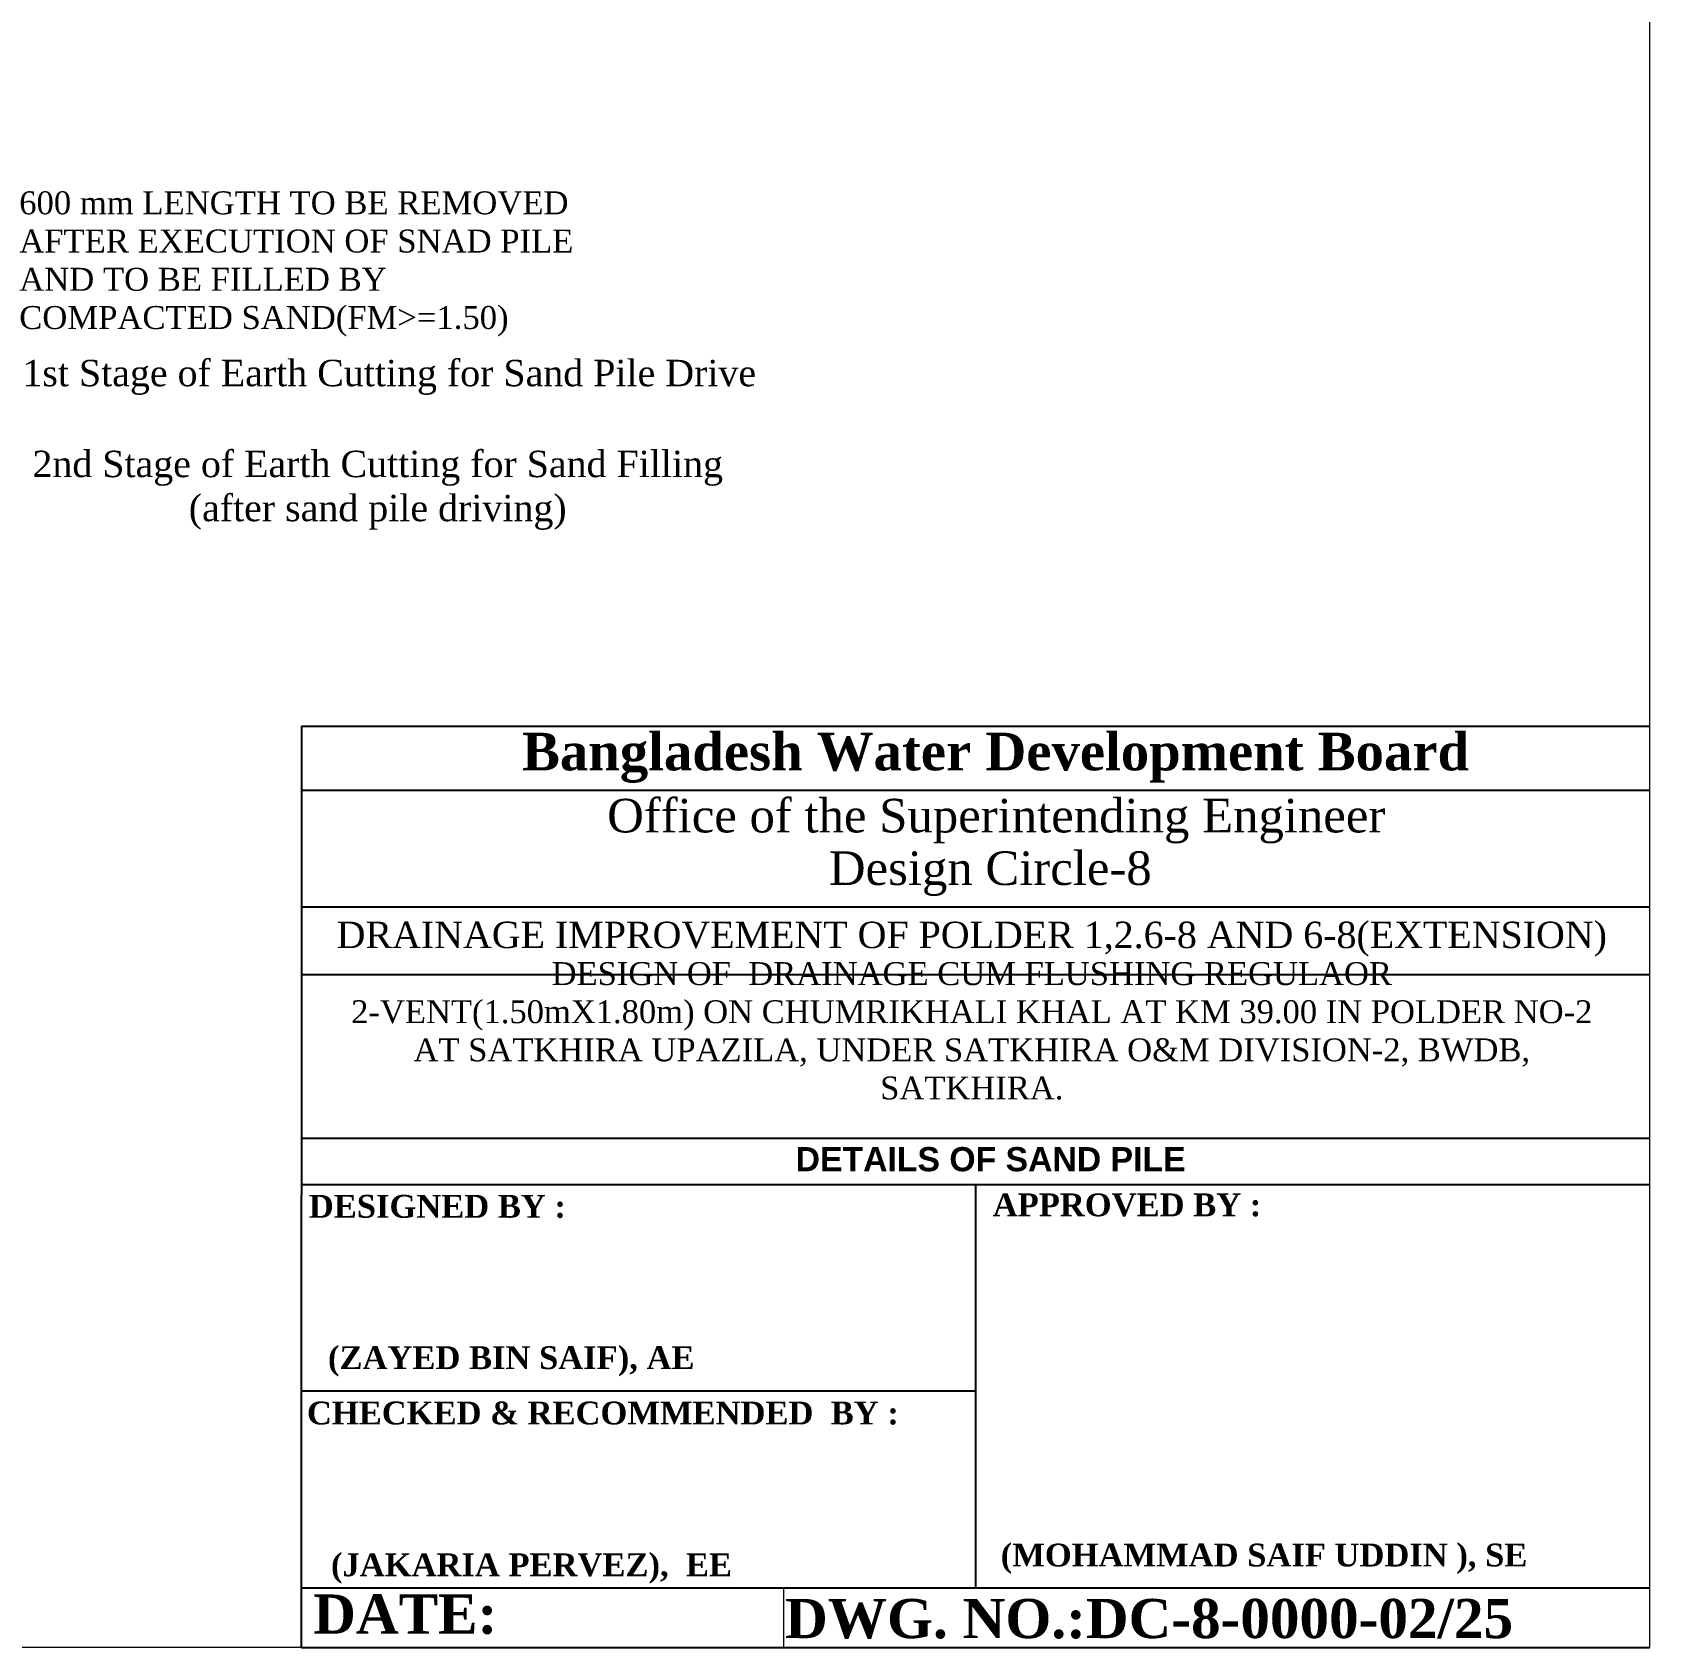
# Model space of a CAD drawing. Extents: x -545075 to 1728153, y -708141 to -305611.
# Drawn here: x 1367964 to 1389389, y -657330 to -635937 of the extents above; entities that cross this region are included whole.
import ezdxf

# ---------------------------------------------------------------- set-up
doc = ezdxf.new("R2010")
doc.units = 0
doc.header["$MEASUREMENT"] = 0
doc.layers.get('0').update_dxf_attribs({"linetype": 'CONTINUOUS'})
doc.layers.add('Left Bank Profile', color=7, linetype='CONTINUOUS', lineweight=25)
doc.layers.add('LINE', color=7, linetype='CONTINUOUS')
doc.styles.add('Arial-200', font='arial.ttf')
doc.styles.add('BIG', font='ROMANT.SHX')
doc.styles.get("Standard").update_dxf_attribs({"font": 'times.ttf', "height": 250})

msp = doc.modelspace()

# ---------------------------------------------------------------- linework, layer by layer
at = {"color": 7, "linetype": 'ByBlock', "lineweight": 20}
msp.add_lwpolyline([(1328883.808, -657330), (1328883.808, -614544.186), (1389389, -614544.186), (1389389, -657330), (1328883.808, -657330)], close=True, dxfattribs=at)
at = {"layer": 'Left Bank Profile'}
msp.add_lwpolyline([(1371531.092, -657330), (1389389, -657330)], dxfattribs=at)
msp.add_lwpolyline([(1371531.092, -657330), (1389389, -657330)], dxfattribs=at)
at = {"layer": 'LINE'}
for p, q in [((1371531.092, -645124.877), (1389389, -645124.877)), ((1371531.092, -645124.877), (1371531.092, -651337.067)), ((1371531.092, -645971.562), (1389389, -645971.562)), ((1371531.092, -647518.032), (1389389, -647518.032)), ((1371531.092, -648414.811), (1389389, -648414.811)), ((1371531.092, -650581.708), (1389389, -650581.708)), ((1371531.092, -651195.085), (1389389, -651195.085)), ((1380460.046, -651195.085), (1380460.046, -656537.524)), ((1371531.092, -657330), (1371531.092, -651337.067)), ((1371531.092, -653930.387), (1380460.046, -653930.387)), ((1371531.092, -656537.524), (1389389, -656537.524)), ((1374881.707, -656537.524), (1389389, -656537.524)), ((1374881.707, -656537.524), (1389389, -656537.524)), ((1374881.707, -656537.524), (1389389, -656537.524))]:
    msp.add_line(p, q, dxfattribs=at)
at = {"layer": 'LINE', "lineweight": 9}
msp.add_line((1389389, -645124.877), (1389389, -657330), dxfattribs=at)
at = {"layer": 'LINE', "color": 7, "lineweight": 9}
for p, q in [((1377913.627, -656537.524), (1377913.627, -657330)), ((1389389, -657330), (1372125.323, -657330)), ((1385704.948, -657330), (1386912.283, -657330))]:
    msp.add_line(p, q, dxfattribs=at)

# ---------------------------------------------------------------- texts
at = {"color": 0, "linetype": 'ByBlock', "lineweight": -2, "insert": (1378075.749, -651025.202), "char_height": 320, "width": 17252.47904, "attachment_point": 7, "style": 'Arial-200'}
msp.add_mtext('{\\fArial|b1|i0|c0|p34;DETAILS OF SAND PILE}', dxfattribs=at)
at = {"layer": 'LINE', "color": 0, "linetype": 'ByBlock', "style": 'BIG'}
for s, insert, char_height, width, attachment_point in [('{\\fTimes New Roman|b0|i0|c0|p18;600 mm LENGTH TO BE REMOVED AFTER EXECUTION OF SNAD PILE\\PAND TO BE FILLED BY COMPACTED SAND(FM>=1.50)}', (1367790.579, -639964.438), 303.75, 7516.51386, 7), ('{\\fTimes New Roman|b0|i0|c0|p18;1st Stage of Earth Cutting for Sand Pile Drive}', (1372692.507, -640739.234), 350, 31814.62633, 8), ('{\\fTimes New Roman|b0|i0|c0|p18;2nd Stage of Earth Cutting for Sand Filling \\P(after sand pile driving)}', (1372539.45, -642526.665), 350, 31814.62633, 8)]:
    msp.add_mtext(s, dxfattribs=dict(at, insert=insert, char_height=char_height, width=width, attachment_point=attachment_point))
at = {"layer": 'LINE', "color": 7, "lineweight": 9}
for s, insert, char_height, width, attachment_point in [('{\\fTimes New Roman|b1|i0|c0|p18;Bangladesh Water Development Board}', (1374451.799, -645213.204), 497.51809, 17870.68828, 1), ('{\\fTimes New Roman|b0|i0|c0|p18;Office of the Superintending Engineer}', (1375579.442, -646088.047), 445.23095, 15992.55112, 1), ('{\\fTimes New Roman|b0|i0|c0|p18;Design Circle-8}', (1378516.368, -646784.266), 445.23095, 15992.55112, 1), ('{\\fTimes New Roman Greek|b0|i0|c0|p18;\\C256;DRAINAGE IMPROVEMENT OF POLDER 1,2.6-8 AND 6-8(EXTENSION)}', (1380409.242, -648178.785), 350, 17410.56988, 8), ('{\\fTimes New Roman Greek|b0|i0|c0|p18;\\C256;DESIGN OF  DRAINAGE CUM FLUSHING REGULAOR\\P2-VENT(1.50mX1.80m) ON CHUMRIKHALI KHAL AT KM 39.00 IN POLDER NO-2 AT SATKHIRA UPAZILA, UNDER SATKHIRA O&M DIVISION-2, BWDB, SATKHIRA.}', (1380409.242, -650075.599), 302.878199, 16855.77975, 8)]:
    msp.add_mtext(s, dxfattribs=dict(at, insert=insert, char_height=char_height, width=width, attachment_point=attachment_point))
at = {"layer": 'LINE', "color": 7, "lineweight": 9, "attachment_point": 1}
for s, insert, char_height in [('{\\fTimes New Roman|b1|i0|c0|p18;APPROVED BY :}', (1380686.4, -651314.095), 302.8782), ('{\\fTimes New Roman|b1|i0|c0|p18;DESIGNED BY :}', (1371626.861, -651333.699), 302.8782), ('{\\fTimes New Roman|b1|i0|c0|p18;\\C0;(ZAYED BIN SAIF), AE}', (1371880.743, -653338.166), 302.8782), ('{\\fTimes New Roman|b1|i0|c0|p18;CHECKED & RECOMMENDED  BY :}', (1371601.965, -654070.906), 302.8782), ('{\\fTimes New Roman|b1|i0|c0|p18;\\C0;(MOHAMMAD SAIF UDDIN ), SE}', (1380792.996, -655952.161), 302.8782), ('{\\fTimes New Roman|b1|i0|c0|p18;\\C0;(JAKARIA PERVEZ),  EE  }', (1371920.482, -656081.224), 302.8782), ('{\\fTimes New Roman|b1|i0|c0|p18;DATE:}', (1371684.523, -656625.915), 518.95951), (' {\\fTimes New Roman|b1|i0|c0|p18;DWG. NO.:DC-8-0000-02/25}', (1377740.151, -656684.736), 518.95951)]:
    msp.add_mtext(s, dxfattribs=dict(at, insert=insert, char_height=char_height))

doc.saveas('drawing.dxf')
